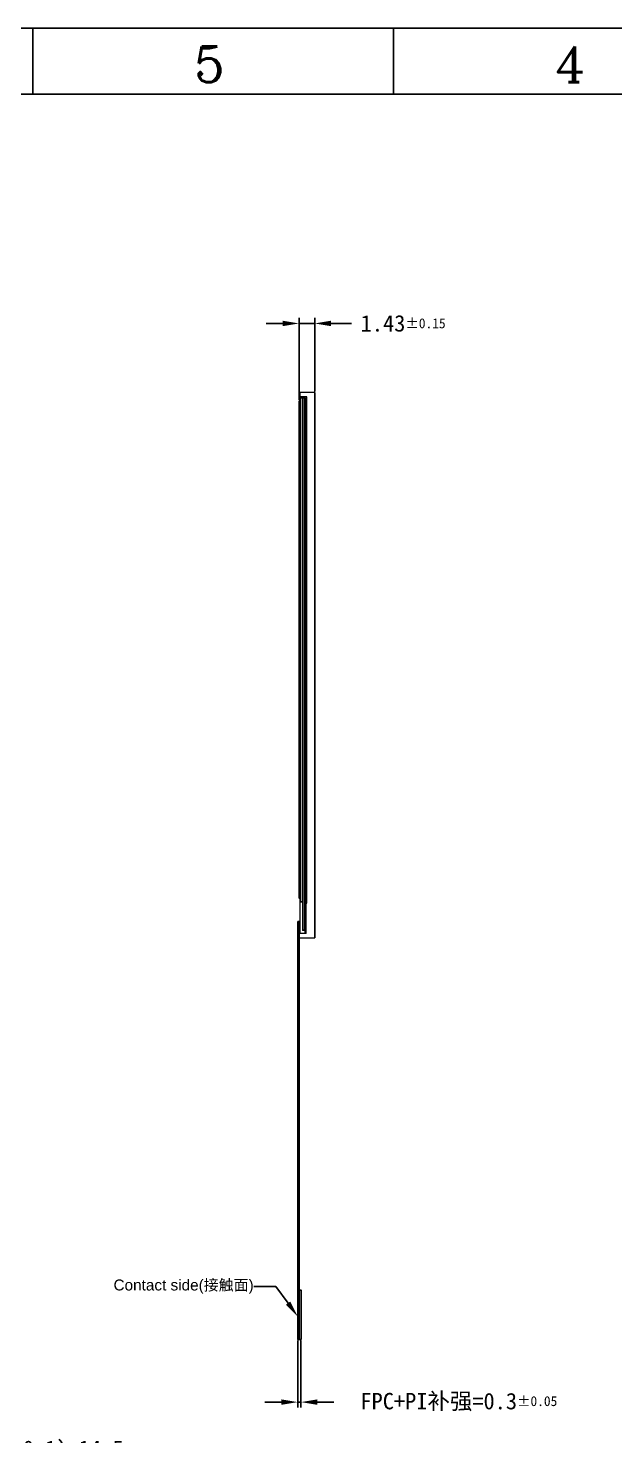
# Model space of a CAD drawing. Header units: millimetres. Extents: x 3292 to 3567, y 1909 to 2104.
# Drawn here: x 3396.2 to 3449.8, y 1975.6 to 2103.9 of the extents above; entities that cross this region are included whole.
import ezdxf
from ezdxf import colors
from ezdxf.entities.mleader import LeaderData, LeaderLine
from ezdxf.math import Vec2, Vec3

# ---------------------------------------------------------------- set-up
doc = ezdxf.new("R2010")
doc.units = ezdxf.units.MM
for name, color, linetype in [('1-标准图框', 40, 'Continuous'), ('2-BL', 3, 'Continuous'), ('3-LCD', 4, 'Continuous'), ('3-LCD-FPC', 40, 'Continuous'), ('6-标注', 7, 'Continuous'), ('POL', 254, 'Continuous')]:
    doc.layers.add(name, color=color, linetype=linetype)
doc.styles.add('ROMANC', font='romanc.shx', dxfattribs={"bigfont": 'gbcbig.shx'})
doc.styles.get("Standard").update_dxf_attribs({"font": 'arial.ttf'})
doc.styles.add('仿宋', font='')
doc.styles.get('仿宋').set_extended_font_data('仿宋_GB2312')
doc.dimstyles.new('_A1.5-公差0.05', dxfattribs={"dimtxt": 1.5, "dimasz": 1.5, "dimexe": 0.5, "dimexo": 0.1, "dimgap": 0.5, "dimtad": 0, "dimdsep": 46, "dimtxsty": '仿宋', "dimcen": 1.5, "dimclrd": 7, "dimclre": 7, "dimclrt": 7, "dimadec": 0, "dimazin": 2, "dimtol": 1, "dimtp": 0.05, "dimtm": 0.05, "dimtfac": 0.6, "dimtmove": 0, "dimatfit": 3, "dimfxl": 1, "dimtolj": 1, "dimarcsym": 0})
doc.dimstyles.new('_A1.5-公差0.15', dxfattribs={"dimtxt": 1.5, "dimasz": 1.5, "dimexe": 0.5, "dimexo": 0.1, "dimgap": 0.5, "dimtad": 0, "dimdsep": 46, "dimtxsty": '仿宋', "dimcen": 1.5, "dimclrd": 7, "dimclre": 7, "dimclrt": 7, "dimadec": 0, "dimazin": 2, "dimtol": 1, "dimtp": 0.15, "dimtm": 0.15, "dimtfac": 0.6, "dimtmove": 0, "dimatfit": 3, "dimfxl": 1, "dimtolj": 1, "dimarcsym": 0})

# ---------------------------------------------------------------- blocks, each defined once
blk = doc.blocks.new('*D259')
at = {"layer": '6-标注', "color": 7, "lineweight": -2, "transparency": 16777216}
for p, q in [((3420.82, 1984.29), (3420.82, 1978.17)), ((3421.12, 1984.29), (3421.12, 1978.17)), ((3419.32, 1978.67), (3417.82, 1978.67)), ((3420.82, 1978.67), (3421.12, 1978.67)), ((3422.62, 1978.67), (3424.12, 1978.67))]:
    blk.add_line(p, q, dxfattribs=at)
at = {"layer": '6-标注', "color": 7, "transparency": 16777216}
for points in [[(3419.32, 1978.92), (3419.32, 1978.42), (3420.82, 1978.67)], [(3422.62, 1978.92), (3422.62, 1978.42), (3421.12, 1978.67)]]:
    blk.add_solid(points, dxfattribs=at)
at = {"layer": 'Defpoints', "color": 0, "transparency": 16777216}
for p in [(3420.82, 1984.39), (3421.12, 1984.39), (3421.12, 1978.67)]:
    blk.add_point(p, dxfattribs=at)
at = {"layer": '6-标注', "color": 7, "transparency": 16777216, "insert": (3435.52, 1978.67), "char_height": 1.5, "attachment_point": 5, "style": '仿宋'}
blk.add_mtext('\\A1;FPC+PI补强=0.3{\\H0.9;±0.05}', dxfattribs=at)
blk = doc.blocks.new('*D260')
at = {"layer": '6-标注', "color": 7, "lineweight": -2, "transparency": 16777216}
for p, q in [((3419.44, 2077), (3417.94, 2077)), ((3420.94, 2070.03), (3420.94, 2077.5)), ((3420.94, 2077), (3422.37, 2077)), ((3422.37, 2070.81), (3422.37, 2077.5)), ((3423.87, 2077), (3425.74, 2077))]:
    blk.add_line(p, q, dxfattribs=at)
at = {"layer": '6-标注', "color": 7, "transparency": 16777216}
for points in [[(3419.44, 2077.25), (3419.44, 2076.75), (3420.94, 2077)], [(3423.87, 2077.25), (3423.87, 2076.75), (3422.37, 2077)]]:
    blk.add_solid(points, dxfattribs=at)
at = {"layer": 'Defpoints', "color": 0, "transparency": 16777216}
for p in [(3422.37, 2077), (3420.94, 2069.93), (3422.37, 2070.71)]:
    blk.add_point(p, dxfattribs=at)
at = {"layer": '6-标注', "color": 7, "transparency": 16777216, "insert": (3430.44, 2077), "char_height": 1.5, "attachment_point": 5, "style": '仿宋'}
blk.add_mtext('\\A1;1.43{\\H0.9;±0.15}', dxfattribs=at)
blk = doc.blocks.new('*D275')
at = {"layer": '3-LCD-FPC', "color": 7, "lineweight": -2, "transparency": 16777216}
for p, q in [((3368.01, 1984.29), (3368.01, 1973.72)), ((3382.51, 1984.29), (3382.51, 1973.72)), ((3369.51, 1974.22), (3381.01, 1974.22)), ((3382.51, 1974.22), (3385.85, 1974.22))]:
    blk.add_line(p, q, dxfattribs=at)
at = {"layer": '3-LCD-FPC', "color": 7, "transparency": 16777216}
for points in [[(3369.51, 1974.47), (3369.51, 1973.97), (3368.01, 1974.22)], [(3381.01, 1974.47), (3381.01, 1973.97), (3382.51, 1974.22)]]:
    blk.add_solid(points, dxfattribs=at)
at = {"layer": 'Defpoints', "color": 0, "transparency": 16777216}
for p in [(3368.01, 1984.39), (3382.51, 1984.39), (3382.51, 1974.22)]:
    blk.add_point(p, dxfattribs=at)
at = {"layer": '3-LCD-FPC', "color": 7, "transparency": 16777216, "insert": (3398.6, 1974.22), "char_height": 1.5, "attachment_point": 5, "style": '仿宋'}
blk.add_mtext('\\A1;P0.5*(30-1)=14.5{\\H0.9;±0.05}', dxfattribs=at)

msp = doc.modelspace()

# ---------------------------------------------------------------- linework, layer by layer
at = {"layer": '1-标准图框', "color": 7}
for p, q in [((3396.658, 2097.894), (3396.658, 2103.919)), ((3429.565, 2097.894), (3429.565, 2103.919))]:
    msp.add_line(p, q, dxfattribs=at)
for points in [[(3291.914, 2103.919), (3567.215, 2103.919), (3567.215, 1909.262), (3291.914, 1909.262)], [(3297.939, 2097.894), (3561.19, 2097.894), (3561.19, 1915.287), (3297.939, 1915.287)]]:
    msp.add_lwpolyline(points, close=True, dxfattribs=at)
at = {"layer": '2-BL', "lineweight": 5}
for p, q in [((3422.374, 2070.706), (3421.014, 2070.706)), ((3421.014, 2070.706), (3421.014, 2021.386)), ((3422.374, 2020.986), (3422.374, 2070.706)), ((3421.589, 2021.386), (3420.854, 2021.386)), ((3420.854, 2021.386), (3420.854, 2020.986)), ((3420.854, 2020.986), (3422.374, 2020.986))]:
    msp.add_line(p, q, dxfattribs=at)
at = {"layer": '2-BL'}
for p, q in [((3421.664, 2070.256), (3421.604, 2070.256)), ((3421.604, 2024.225), (3421.604, 2070.256)), ((3421.504, 2021.436), (3421.504, 2023.986)), ((3421.529, 2024.086), (3421.604, 2024.225)), ((3421.529, 2021.436), (3421.529, 2024.086)), ((3421.504, 2021.436), (3421.589, 2021.436))]:
    msp.add_line(p, q, dxfattribs=at)
at = {"layer": '2-BL', "lineweight": 5}
msp.add_lwpolyline([(3421.589, 2021.386), (3421.589, 2024.071), (3421.664, 2024.21), (3421.664, 2070.306), (3421.014, 2070.306)], dxfattribs=at)
msp.add_lwpolyline([(3422.374, 2070.706), (3422.374, 2020.986)], close=True, dxfattribs=at)
at = {"layer": '3-LCD', "color": 4}
for points in [[(3421.274, 2070.206), (3421.074, 2070.206), (3421.074, 2024.286), (3421.274, 2024.286)], [(3421.474, 2070.206), (3421.274, 2070.206), (3421.274, 2021.686), (3421.474, 2021.686)]]:
    msp.add_lwpolyline(points, close=True, dxfattribs=at)
at = {"layer": '3-LCD-FPC'}
for points in [[(3420.824, 2022.496), (3420.954, 2022.496), (3420.954, 1984.386), (3420.824, 1984.386)], [(3420.954, 1988.886), (3421.124, 1988.886), (3421.124, 1984.386), (3420.954, 1984.386)]]:
    msp.add_lwpolyline(points, close=True, dxfattribs=at)
at = {"layer": 'POL'}
for points in [[(3420.944, 2069.932), (3421.074, 2069.932), (3421.074, 2024.612), (3420.944, 2024.612)], [(3421.474, 2069.906), (3421.604, 2069.906), (3421.604, 2024.586), (3421.474, 2024.586)]]:
    msp.add_lwpolyline(points, close=True, dxfattribs=at)

# ---------------------------------------------------------------- texts
at = {"layer": '1-标准图框', "color": 7, "style": 'ROMANC'}
for s, p in [('5', (3411.381, 2098.994)), ('4', (3444.288, 2098.994))]:
    msp.add_text(s, height=3.244, dxfattribs=at).set_placement(p)

# ---------------------------------------------------------------- dimensions: what is measured, and where the dimension line sits
at = {"layer": '3-LCD-FPC', "color": 7}
dim = msp.add_linear_dim(base=(3382.513, 1974.218), p1=(3368.013, 1984.386), p2=(3382.513, 1984.386), text='P0.5*(30-1)=<>', dimstyle='_A1.5-公差0.05', dxfattribs=at)
dim.commit()
dim.dimension.update_dxf_attribs({"geometry": '*D275', "text_midpoint": (3398.596, 1974.218), "dimtype": 160})
at = {"layer": '6-标注', "color": 40}
dim = msp.add_linear_dim(base=(3422.374, 2076.995), p1=(3420.944, 2069.932), p2=(3422.374, 2070.706), dimstyle='_A1.5-公差0.15', dxfattribs=at)
dim.commit()
dim.dimension.update_dxf_attribs({"geometry": '*D260', "text_midpoint": (3430.437, 2076.995), "dimtype": 160})
dim = msp.add_linear_dim(base=(3421.124, 1978.673), p1=(3420.824, 1984.386), p2=(3421.124, 1984.386), text='FPC+PI补强=<>', dimstyle='_A1.5-公差0.05', dxfattribs=at)
dim.commit()
dim.dimension.update_dxf_attribs({"geometry": '*D259', "text_midpoint": (3435.519, 1978.673), "dimtype": 160})

# ---------------------------------------------------------------- leaders
ml = msp.add_multileader_mtext('Standard')
ml.set_content('Contact side({\\fSimSun|b0|i0|c134|p2;接触面})', color=256)
ml.set_leader_properties()
ml.build(insert=Vec2(0, 0))
ml.multileader.update_dxf_attribs({"dogleg_length": 2, "arrow_head_size": 1.5})
ctx = ml.context
ctx.base_point, ctx.char_height, ctx.arrow_head_size, ctx.landing_gap_size, ctx.plane_origin = Vec3(3403.937, 1989.199), 1, 1.5, 0, Vec3(3420.824, 1986.477)
ctx.text_align_type = 2
notes = []
notes.append((ctx, [(0, (1, 1, 0), (3418.838, 1989.199), (-1, 0), 2.035, [(0, [(3420.824, 1986.477)], 0, [])])]))
ctx.mtext.insert, ctx.mtext.alignment, ctx.mtext.flow_direction = Vec3(3416.803, 1989.846), 3, 5
for ctx, leaders in notes:
    for number, flags, end, landing, length, lines in leaders:
        leader = LeaderData()
        leader.index, (leader.has_last_leader_line, leader.has_dogleg_vector, leader.attachment_direction) = number, flags
        leader.last_leader_point, leader.dogleg_vector, leader.dogleg_length = Vec3(end), Vec3(landing), length
        for number, points, colour, breaks in lines:
            line = LeaderLine()
            line.index, line.vertices, line.color, line.breaks = number, Vec3.list(points), colors.encode_raw_color(colour), breaks
            leader.lines.append(line)
        ctx.leaders.append(leader)

doc.saveas('drawing.dxf')
